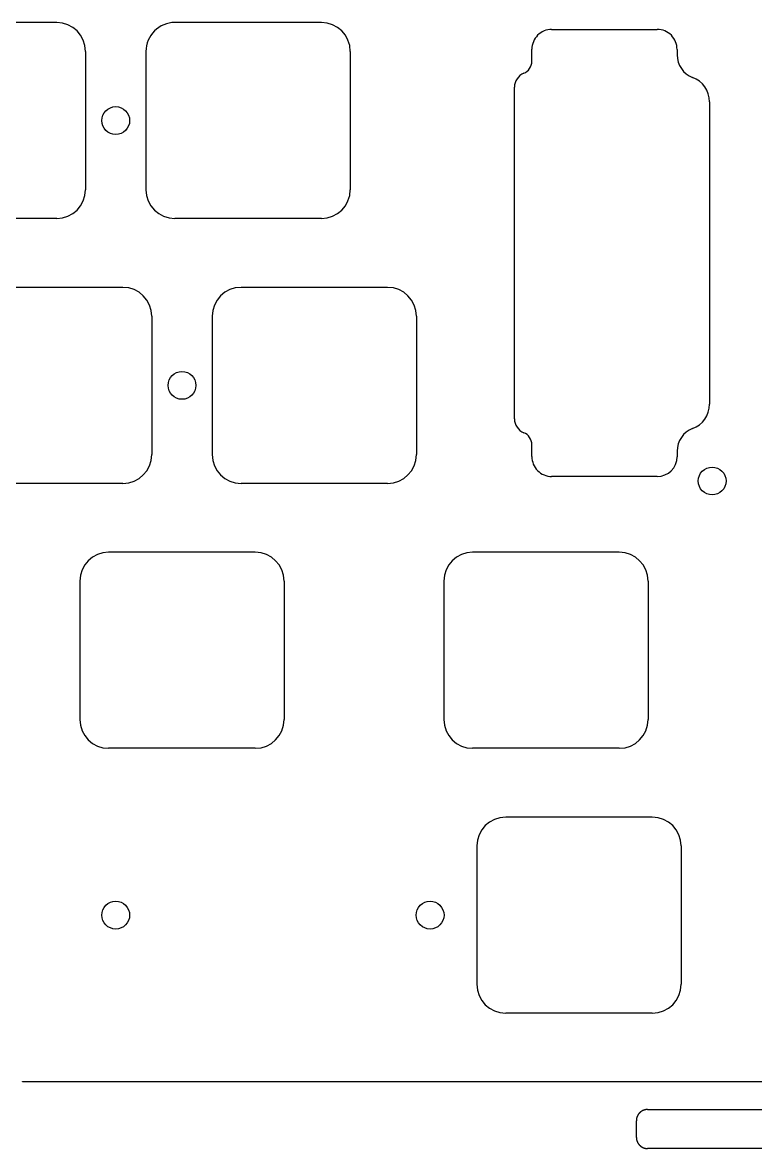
# Model space of a CAD drawing. Header units: millimetres. Extents: x -11 to 340, y -118 to 18.
# Drawn here: x 221.9 to 274.6, y -116.8 to -35.8 of the extents above; entities that cross this region are included whole.
import ezdxf

# ---------------------------------------------------------------- set-up
doc = ezdxf.new("R2010")
doc.units = ezdxf.units.MM
doc.header["$MEASUREMENT"] = 0
doc.layers.add('BLACK', color=7, linetype='CONTINUOUS')

msp = doc.modelspace()

# ---------------------------------------------------------------- linework, layer by layer
at = {"layer": 'BLACK', "linetype": 'Continuous'}
for p, q in [((224.35, -35.8125), (213.800001, -35.8125)), ((232.850001, -35.812502), (232.850001, -35.8125)), ((243.4, -35.8125), (232.850001, -35.8125)), ((259.96831, -36.312135), (267.56915, -36.312135)), ((226.425001, -37.8875), (226.425001, -47.8375)), ((230.775001, -37.8875), (230.775001, -47.8375)), ((245.475001, -37.8875), (245.475001, -47.8375)), ((258.54331, -38.602725), (258.54331, -37.737125)), ((268.99419, -37.749042), (268.99419, -38.141175)), ((257.29115, -64.315125), (257.29115, -40.459925)), ((271.33066, -41.512075), (271.33066, -63.262925)), ((224.350001, -49.9125), (213.8, -49.9125)), ((224.350001, -49.912501), (224.350001, -49.9125)), ((243.400001, -49.9125), (232.85, -49.9125)), ((243.400001, -49.912501), (243.400001, -49.9125)), ((229.1125, -54.8625), (218.562501, -54.8625)), ((248.1625, -54.8625), (237.612499, -54.8625)), ((231.187501, -56.9375), (231.187501, -66.8875)), ((235.5375, -56.9375), (235.5375, -66.887501)), ((250.2375, -56.9375), (250.2375, -66.8875)), ((257.291161, -64.315125), (257.29115, -64.315125)), ((258.543298, -66.172425), (258.54331, -66.172425)), ((258.54331, -67.025988), (258.54331, -66.172425)), ((268.99419, -66.633925), (268.99419, -67.038025)), ((267.56919, -68.463015), (259.96845, -68.463015)), ((229.112501, -68.9625), (218.5625, -68.9625)), ((229.112501, -68.962501), (229.112501, -68.9625)), ((248.1625, -68.9625), (237.6125, -68.9625)), ((238.6375, -73.9125), (228.087499, -73.9125)), ((264.83125, -73.9125), (254.281249, -73.9125)), ((226.0125, -75.9875), (226.0125, -85.937501)), ((240.7125, -75.9875), (240.7125, -85.9375)), ((252.20625, -75.9875), (252.20625, -85.937501)), ((266.90625, -75.9875), (266.90625, -85.9375)), ((238.6375, -88.0125), (228.0875, -88.0125)), ((264.83125, -88.0125), (254.28125, -88.0125)), ((267.2125, -92.9625), (256.662499, -92.9625)), ((254.5875, -95.0375), (254.5875, -104.987501)), ((269.2875, -95.0375), (269.2875, -104.9875)), ((267.2125, -107.0625), (256.6625, -107.0625)), ((221.893425, -111.9925), (221.883381, -111.979674)), ((286.3125, -111.9925), (221.893425, -111.9925)), ((266.347508, -114.182811), (266.341398, -114.188008)), ((266.353668, -114.177676), (266.347508, -114.182811)), ((266.359878, -114.172603), (266.353668, -114.177676)), ((266.366138, -114.167593), (266.359878, -114.172603)), ((266.372446, -114.162647), (266.366138, -114.167593)), ((266.378803, -114.157765), (266.372446, -114.162647)), ((266.385206, -114.152947), (266.378803, -114.157765)), ((266.391657, -114.148194), (266.385206, -114.152947)), ((266.398153, -114.143507), (266.391657, -114.148194)), ((266.404694, -114.138885), (266.398153, -114.143507)), ((266.41128, -114.134331), (266.404694, -114.138885)), ((266.417909, -114.129843), (266.41128, -114.134331)), ((266.424582, -114.125422), (266.417909, -114.129843)), ((266.431297, -114.12107), (266.424582, -114.125422)), ((266.438054, -114.116785), (266.431297, -114.12107)), ((266.444851, -114.11257), (266.438054, -114.116785)), ((266.451689, -114.108423), (266.444851, -114.11257)), ((266.458566, -114.104346), (266.451689, -114.108423)), ((266.465482, -114.100339), (266.458566, -114.104346)), ((266.472436, -114.096402), (266.465482, -114.100339)), ((266.479427, -114.092536), (266.472436, -114.096402)), ((266.486455, -114.088741), (266.479427, -114.092536)), ((266.493519, -114.085017), (266.486455, -114.088741)), ((266.500618, -114.081366), (266.493519, -114.085017)), ((266.507752, -114.077786), (266.500618, -114.081366)), ((266.51492, -114.074278), (266.507752, -114.077786)), ((266.522121, -114.070844), (266.51492, -114.074278)), ((266.529354, -114.067482), (266.522121, -114.070844)), ((266.53662, -114.064194), (266.529354, -114.067482)), ((266.543916, -114.060979), (266.53662, -114.064194)), ((266.551243, -114.057838), (266.543916, -114.060979)), ((266.5586, -114.054772), (266.551243, -114.057838)), ((266.565986, -114.051779), (266.5586, -114.054772)), ((266.573401, -114.048862), (266.565986, -114.051779)), ((266.580844, -114.046019), (266.573401, -114.048862)), ((266.588314, -114.043251), (266.580844, -114.046019)), ((266.59581, -114.040559), (266.588314, -114.043251)), ((266.603333, -114.037942), (266.59581, -114.040559)), ((266.61088, -114.035401), (266.603333, -114.037942)), ((266.618453, -114.032936), (266.61088, -114.035401)), ((266.62605, -114.030547), (266.618453, -114.032936)), ((266.63367, -114.028235), (266.62605, -114.030547)), ((266.641314, -114.025999), (266.63367, -114.028235)), ((266.64898, -114.02384), (266.641314, -114.025999)), ((266.656667, -114.021757), (266.64898, -114.02384)), ((266.664376, -114.019752), (266.656667, -114.021757)), ((266.672106, -114.017824), (266.664376, -114.019752)), ((266.679856, -114.015973), (266.672106, -114.017824)), ((266.687625, -114.0142), (266.679856, -114.015973)), ((266.695414, -114.012504), (266.687625, -114.0142)), ((266.70322, -114.010886), (266.695414, -114.012504)), ((266.711045, -114.009346), (266.70322, -114.010886)), ((266.718888, -114.007884), (266.711045, -114.009346)), ((266.726747, -114.0065), (266.718888, -114.007884)), ((266.734623, -114.005194), (266.726747, -114.0065)), ((266.742515, -114.003967), (266.734623, -114.005194)), ((266.750422, -114.002818), (266.742515, -114.003967)), ((266.758345, -114.001748), (266.750422, -114.002818)), ((266.766282, -114.000756), (266.758345, -114.001748)), ((266.774233, -113.999843), (266.766282, -114.000756)), ((266.782197, -113.999009), (266.774233, -113.999843)), ((266.790175, -113.998254), (266.782197, -113.999009)), ((266.798166, -113.997578), (266.790175, -113.998254)), ((266.806169, -113.996982), (266.798166, -113.997578)), ((266.814184, -113.996464), (266.806169, -113.996982)), ((266.82221, -113.996026), (266.814184, -113.996464)), ((266.830248, -113.995667), (266.82221, -113.996026)), ((266.838296, -113.995388), (266.830248, -113.995667)), ((266.846354, -113.995189), (266.838296, -113.995388)), ((266.854422, -113.995069), (266.846354, -113.995189)), ((266.8625, -113.995029), (266.854422, -113.995069)), ((266.8625, -113.995029), (279.5625, -113.995029)), ((266.062514, -114.790256), (266.0625, -114.794301)), ((266.0625, -114.794301), (266.0625, -114.795029)), ((266.0625, -115.995029), (266.0625, -114.795029)), ((266.062548, -114.786215), (266.062514, -114.790256)), ((266.062601, -114.782174), (266.062548, -114.786215)), ((266.062675, -114.778138), (266.062601, -114.782174)), ((266.062768, -114.774102), (266.062675, -114.778138)), ((266.062882, -114.770071), (266.062768, -114.774102)), ((266.063015, -114.76604), (266.062882, -114.770071)), ((266.063169, -114.762014), (266.063015, -114.76604)), ((266.063342, -114.757988), (266.063169, -114.762014)), ((266.063536, -114.753968), (266.063342, -114.757988)), ((266.063749, -114.749948), (266.063536, -114.753968)), ((266.063982, -114.745933), (266.063749, -114.749948)), ((266.064235, -114.741918), (266.063982, -114.745933)), ((266.064508, -114.737909), (266.064235, -114.741918)), ((266.064801, -114.733901), (266.064508, -114.737909)), ((266.065113, -114.729898), (266.064801, -114.733901)), ((266.065446, -114.725895), (266.065113, -114.729898)), ((266.065798, -114.721899), (266.065446, -114.725895)), ((266.06617, -114.717903), (266.065798, -114.721899)), ((266.066562, -114.713912), (266.06617, -114.717903)), ((266.066974, -114.709923), (266.066562, -114.713912)), ((266.067405, -114.705939), (266.066974, -114.709923)), ((266.067856, -114.701957), (266.067405, -114.705939)), ((266.068327, -114.69798), (266.067856, -114.701957)), ((266.068818, -114.694004), (266.068327, -114.69798)), ((266.069328, -114.690035), (266.068818, -114.694004)), ((266.069858, -114.686066), (266.069328, -114.690035)), ((266.070408, -114.682104), (266.069858, -114.686066)), ((266.070978, -114.678143), (266.070408, -114.682104)), ((266.071567, -114.674189), (266.070978, -114.678143)), ((266.072176, -114.670235), (266.071567, -114.674189)), ((266.072804, -114.666289), (266.072176, -114.670235)), ((266.073453, -114.662344), (266.072804, -114.666289)), ((266.07412, -114.658405), (266.073453, -114.662344)), ((266.074808, -114.654468), (266.07412, -114.658405)), ((266.075515, -114.650538), (266.074808, -114.654468)), ((266.076242, -114.646609), (266.075515, -114.650538)), ((266.076987, -114.642688), (266.076242, -114.646609)), ((266.077753, -114.638768), (266.076987, -114.642688)), ((266.078538, -114.634855), (266.077753, -114.638768)), ((266.079343, -114.630945), (266.078538, -114.634855)), ((266.080167, -114.627041), (266.079343, -114.630945)), ((266.081011, -114.623139), (266.080167, -114.627041)), ((266.081874, -114.619245), (266.081011, -114.623139)), ((266.082757, -114.615353), (266.081874, -114.619245)), ((266.083659, -114.611469), (266.082757, -114.615353)), ((266.08458, -114.607587), (266.083659, -114.611469)), ((266.085521, -114.603712), (266.08458, -114.607587)), ((266.086481, -114.59984), (266.085521, -114.603712)), ((266.087461, -114.595976), (266.086481, -114.59984)), ((266.08846, -114.592114), (266.087461, -114.595976)), ((266.089478, -114.58826), (266.08846, -114.592114)), ((266.090515, -114.584409), (266.089478, -114.58826)), ((266.091572, -114.580566), (266.090515, -114.584409)), ((266.092648, -114.576726), (266.091572, -114.580566)), ((266.093743, -114.572894), (266.092648, -114.576726)), ((266.094858, -114.569065), (266.093743, -114.572894)), ((266.095991, -114.565244), (266.094858, -114.569065)), ((266.097144, -114.561427), (266.095991, -114.565244)), ((266.098316, -114.557618), (266.097144, -114.561427)), ((266.099507, -114.553813), (266.098316, -114.557618)), ((266.100717, -114.550016), (266.099507, -114.553813)), ((266.101947, -114.546222), (266.100717, -114.550016)), ((266.103195, -114.542438), (266.101947, -114.546222)), ((266.104462, -114.538657), (266.103195, -114.542438)), ((266.105748, -114.534884), (266.104462, -114.538657)), ((266.107054, -114.531116), (266.105748, -114.534884)), ((266.108378, -114.527357), (266.107054, -114.531116)), ((266.109721, -114.523602), (266.108378, -114.527357)), ((266.111083, -114.519856), (266.109721, -114.523602)), ((266.112464, -114.516114), (266.111083, -114.519856)), ((266.113864, -114.512381), (266.112464, -114.516114)), ((266.115282, -114.508654), (266.113864, -114.512381)), ((266.116719, -114.504935), (266.115282, -114.508654)), ((266.118176, -114.501221), (266.116719, -114.504935)), ((266.11965, -114.497516), (266.118176, -114.501221)), ((266.121144, -114.493817), (266.11965, -114.497516)), ((266.122656, -114.490126), (266.121144, -114.493817)), ((266.124187, -114.486441), (266.122656, -114.490126)), ((266.125736, -114.482766), (266.124187, -114.486441)), ((266.127304, -114.479096), (266.125736, -114.482766)), ((266.12889, -114.475436), (266.127304, -114.479096)), ((266.130495, -114.471781), (266.12889, -114.475436)), ((266.132118, -114.468136), (266.130495, -114.471781)), ((266.13376, -114.464497), (266.132118, -114.468136)), ((266.13542, -114.460868), (266.13376, -114.464497)), ((266.137098, -114.457245), (266.13542, -114.460868)), ((266.138795, -114.453632), (266.137098, -114.457245)), ((266.14051, -114.450026), (266.138795, -114.453632)), ((266.142243, -114.44643), (266.14051, -114.450026)), ((266.143995, -114.44284), (266.142243, -114.44643)), ((266.145764, -114.43926), (266.143995, -114.44284)), ((266.147552, -114.435687), (266.145764, -114.43926)), ((266.149357, -114.432125), (266.147552, -114.435687)), ((266.151181, -114.428569), (266.149357, -114.432125)), ((266.153022, -114.425024), (266.151181, -114.428569)), ((266.154882, -114.421487), (266.153022, -114.425024)), ((266.15676, -114.41796), (266.154882, -114.421487)), ((266.158655, -114.41444), (266.15676, -114.41796)), ((266.160568, -114.410931), (266.158655, -114.41444)), ((266.162499, -114.40743), (266.160568, -114.410931)), ((266.164448, -114.40394), (266.162499, -114.40743)), ((266.166414, -114.400457), (266.164448, -114.40394)), ((266.168398, -114.396986), (266.166414, -114.400457)), ((266.1704, -114.393523), (266.168398, -114.396986)), ((266.172418, -114.390071), (266.1704, -114.393523)), ((266.174455, -114.386627), (266.172418, -114.390071)), ((266.176509, -114.383194), (266.174455, -114.386627)), ((266.17858, -114.379771), (266.176509, -114.383194)), ((266.180668, -114.376358), (266.17858, -114.379771)), ((266.182775, -114.372954), (266.180668, -114.376358)), ((266.184897, -114.369562), (266.182775, -114.372954)), ((266.187038, -114.366179), (266.184897, -114.369562)), ((266.189195, -114.362807), (266.187038, -114.366179)), ((266.191369, -114.359445), (266.189195, -114.362807)), ((266.19356, -114.356095), (266.191369, -114.359445)), ((266.195769, -114.352754), (266.19356, -114.356095)), ((266.197994, -114.349425), (266.195769, -114.352754)), ((266.200236, -114.346105), (266.197994, -114.349425)), ((266.202495, -114.342798), (266.200236, -114.346105)), ((266.20477, -114.339501), (266.202495, -114.342798)), ((266.207062, -114.336215), (266.20477, -114.339501)), ((266.209371, -114.33294), (266.207062, -114.336215)), ((266.211696, -114.329678), (266.209371, -114.33294)), ((266.214038, -114.326425), (266.211696, -114.329678)), ((266.216396, -114.323185), (266.214038, -114.326425)), ((266.21877, -114.319956), (266.216396, -114.323185)), ((266.221161, -114.316739), (266.21877, -114.319956)), ((266.223568, -114.313534), (266.221161, -114.316739)), ((266.225991, -114.31034), (266.223568, -114.313534)), ((266.22843, -114.307158), (266.225991, -114.31034)), ((266.230885, -114.303989), (266.22843, -114.307158)), ((266.233356, -114.300831), (266.230885, -114.303989)), ((266.235843, -114.297686), (266.233356, -114.300831)), ((266.238346, -114.294552), (266.235843, -114.297686)), ((266.240864, -114.291432), (266.238346, -114.294552)), ((266.243399, -114.288323), (266.240864, -114.291432)), ((266.245948, -114.285227), (266.243399, -114.288323)), ((266.248514, -114.282144), (266.245948, -114.285227)), ((266.251094, -114.279073), (266.248514, -114.282144)), ((266.253691, -114.276015), (266.251094, -114.279073)), ((266.256302, -114.27297), (266.253691, -114.276015)), ((266.258929, -114.269938), (266.256302, -114.27297)), ((266.261571, -114.266919), (266.258929, -114.269938)), ((266.264228, -114.263913), (266.261571, -114.266919)), ((266.2669, -114.26092), (266.264228, -114.263913)), ((266.269587, -114.257941), (266.2669, -114.26092)), ((266.272289, -114.254975), (266.269587, -114.257941)), ((266.275006, -114.252022), (266.272289, -114.254975)), ((266.277738, -114.249083), (266.275006, -114.252022)), ((266.280484, -114.246158), (266.277738, -114.249083)), ((266.283244, -114.243246), (266.280484, -114.246158)), ((266.28602, -114.240348), (266.283244, -114.243246)), ((266.288809, -114.237464), (266.28602, -114.240348)), ((266.291613, -114.234593), (266.288809, -114.237464)), ((266.294432, -114.231737), (266.291613, -114.234593)), ((266.300111, -114.226067), (266.294432, -114.231737)), ((266.305846, -114.220454), (266.300111, -114.226067)), ((266.311636, -114.214899), (266.305846, -114.220454)), ((266.317482, -114.209401), (266.311636, -114.214899)), ((266.323381, -114.203963), (266.317482, -114.209401)), ((266.329334, -114.198584), (266.323381, -114.203963)), ((266.33534, -114.193266), (266.329334, -114.198584)), ((266.341398, -114.188008), (266.33534, -114.193266)), ((266.0625, -115.995029), (266.06254, -116.003107)), ((266.06254, -116.003107), (266.06266, -116.011175)), ((266.06266, -116.011175), (266.062859, -116.019233)), ((266.062859, -116.019233), (266.063138, -116.027282)), ((266.063138, -116.027282), (266.063497, -116.035319)), ((266.063497, -116.035319), (266.063935, -116.043345)), ((266.063935, -116.043345), (266.064453, -116.05136)), ((266.064453, -116.05136), (266.065049, -116.059363)), ((266.065049, -116.059363), (266.065725, -116.067354)), ((266.065725, -116.067354), (266.06648, -116.075332)), ((266.06648, -116.075332), (266.067314, -116.083296)), ((266.067314, -116.083296), (266.068227, -116.091247)), ((266.068227, -116.091247), (266.069219, -116.099184)), ((266.069219, -116.099184), (266.070289, -116.107107)), ((266.070289, -116.107107), (266.071438, -116.115014)), ((266.071438, -116.115014), (266.072665, -116.122906)), ((266.072665, -116.122906), (266.073971, -116.130782)), ((266.073971, -116.130782), (266.075355, -116.138641)), ((266.075355, -116.138641), (266.076817, -116.146484)), ((266.076817, -116.146484), (266.078357, -116.154309)), ((266.078357, -116.154309), (266.079975, -116.162116)), ((266.079975, -116.162116), (266.081671, -116.169904)), ((266.081671, -116.169904), (266.083444, -116.177674)), ((266.083444, -116.177674), (266.085295, -116.185423)), ((266.085295, -116.185423), (266.087223, -116.193153)), ((266.087223, -116.193153), (266.089228, -116.200862)), ((266.089228, -116.200862), (266.091311, -116.20855)), ((266.091311, -116.20855), (266.09347, -116.216215)), ((266.09347, -116.216215), (266.095706, -116.223859)), ((266.095706, -116.223859), (266.098018, -116.231479)), ((266.098018, -116.231479), (266.100407, -116.239076)), ((266.100407, -116.239076), (266.102872, -116.246649)), ((266.102872, -116.246649), (266.105413, -116.254197)), ((266.105413, -116.254197), (266.10803, -116.261719)), ((266.10803, -116.261719), (266.110722, -116.269216)), ((266.110722, -116.269216), (266.11349, -116.276686)), ((266.11349, -116.276686), (266.116333, -116.284128)), ((266.116333, -116.284128), (266.11925, -116.291543)), ((266.11925, -116.291543), (266.122243, -116.298929)), ((266.122243, -116.298929), (266.125309, -116.306286)), ((266.125309, -116.306286), (266.12845, -116.313613)), ((266.12845, -116.313613), (266.131665, -116.32091)), ((266.131665, -116.32091), (266.134953, -116.328175)), ((266.134953, -116.328175), (266.138315, -116.335408)), ((266.138315, -116.335408), (266.141749, -116.342609)), ((266.141749, -116.342609), (266.145257, -116.349777)), ((266.145257, -116.349777), (266.148837, -116.356911)), ((266.148837, -116.356911), (266.152488, -116.36401)), ((266.152488, -116.36401), (266.156212, -116.371074)), ((266.156212, -116.371074), (266.160007, -116.378102)), ((266.160007, -116.378102), (266.163873, -116.385094)), ((266.163873, -116.385094), (266.16781, -116.392048)), ((266.16781, -116.392048), (266.171817, -116.398964)), ((266.171817, -116.398964), (266.175894, -116.405841)), ((266.175894, -116.405841), (266.18004, -116.412678)), ((266.18004, -116.412678), (266.184256, -116.419476)), ((266.184256, -116.419476), (266.18854, -116.426232)), ((266.18854, -116.426232), (266.192893, -116.432947)), ((266.192893, -116.432947), (266.197314, -116.43962)), ((266.197314, -116.43962), (266.201801, -116.446249)), ((266.201801, -116.446249), (266.206356, -116.452835)), ((266.206356, -116.452835), (266.210978, -116.459376)), ((266.210978, -116.459376), (266.215665, -116.465873)), ((266.215665, -116.465873), (266.220418, -116.472323)), ((266.220418, -116.472323), (266.225236, -116.478726)), ((266.225236, -116.478726), (266.230118, -116.485083)), ((266.230118, -116.485083), (266.235064, -116.491391)), ((266.235064, -116.491391), (266.240074, -116.497651)), ((266.240074, -116.497651), (266.245147, -116.503861)), ((266.245147, -116.503861), (266.250282, -116.510021)), ((266.250282, -116.510021), (266.255478, -116.516131)), ((266.255478, -116.516131), (266.260736, -116.522189)), ((266.260736, -116.522189), (266.266055, -116.528195)), ((266.266055, -116.528195), (266.271434, -116.534148)), ((266.271434, -116.534148), (266.276872, -116.540047)), ((266.276872, -116.540047), (266.282369, -116.545893)), ((266.282369, -116.545893), (266.287925, -116.551683)), ((266.287925, -116.551683), (266.293538, -116.557418)), ((266.293538, -116.557418), (266.299208, -116.563097)), ((266.299208, -116.563097), (266.302064, -116.565916)), ((266.302064, -116.565916), (266.304934, -116.56872)), ((266.304934, -116.56872), (266.307818, -116.571509)), ((266.307818, -116.571509), (266.310717, -116.574285)), ((266.310717, -116.574285), (266.313628, -116.577045)), ((266.313628, -116.577045), (266.316554, -116.579792)), ((266.316554, -116.579792), (266.319493, -116.582523)), ((266.319493, -116.582523), (266.322446, -116.58524)), ((266.322446, -116.58524), (266.325412, -116.587942)), ((266.325412, -116.587942), (266.328391, -116.590629)), ((266.328391, -116.590629), (266.331384, -116.593301)), ((266.331384, -116.593301), (266.33439, -116.595958)), ((266.33439, -116.595958), (266.337409, -116.5986)), ((266.337409, -116.5986), (266.340441, -116.601227)), ((266.340441, -116.601227), (266.343486, -116.603838)), ((266.343486, -116.603838), (266.346544, -116.606435)), ((266.346544, -116.606435), (266.349614, -116.609015)), ((266.349614, -116.609015), (266.352698, -116.611581)), ((266.352698, -116.611581), (266.355794, -116.61413)), ((266.355794, -116.61413), (266.358902, -116.616665)), ((266.358902, -116.616665), (266.362023, -116.619183)), ((266.362023, -116.619183), (266.365156, -116.621686)), ((266.365156, -116.621686), (266.368302, -116.624173)), ((266.368302, -116.624173), (266.371459, -116.626644)), ((266.371459, -116.626644), (266.374629, -116.629099)), ((266.374629, -116.629099), (266.377811, -116.631538)), ((266.377811, -116.631538), (266.381004, -116.633961)), ((266.381004, -116.633961), (266.38421, -116.636368)), ((266.38421, -116.636368), (266.387427, -116.638759)), ((266.387427, -116.638759), (266.390656, -116.641133)), ((266.390656, -116.641133), (266.393896, -116.643491)), ((266.393896, -116.643491), (266.397148, -116.645833)), ((266.397148, -116.645833), (266.400411, -116.648158)), ((266.400411, -116.648158), (266.403686, -116.650467)), ((266.403686, -116.650467), (266.406971, -116.652759)), ((266.406971, -116.652759), (266.410269, -116.655035)), ((266.410269, -116.655035), (266.413576, -116.657293)), ((266.413576, -116.657293), (266.416895, -116.659535)), ((266.416895, -116.659535), (266.420224, -116.66176)), ((266.420224, -116.66176), (266.423565, -116.663969)), ((266.423565, -116.663969), (266.426916, -116.66616)), ((266.426916, -116.66616), (266.430278, -116.668334)), ((266.430278, -116.668334), (266.43365, -116.670491)), ((266.43365, -116.670491), (266.437033, -116.672632)), ((266.437033, -116.672632), (266.440425, -116.674754)), ((266.440425, -116.674754), (266.443829, -116.676861)), ((266.443829, -116.676861), (266.447241, -116.678949)), ((266.447241, -116.678949), (266.450665, -116.68102)), ((266.450665, -116.68102), (266.454098, -116.683074)), ((266.454098, -116.683074), (266.457541, -116.685111)), ((266.457541, -116.685111), (266.460993, -116.687129)), ((266.460993, -116.687129), (266.464457, -116.689131)), ((266.464457, -116.689131), (266.467928, -116.691115)), ((266.467928, -116.691115), (266.47141, -116.693081)), ((266.47141, -116.693081), (266.474901, -116.69503)), ((266.474901, -116.69503), (266.478402, -116.696961)), ((266.478402, -116.696961), (266.481911, -116.698874)), ((266.481911, -116.698874), (266.48543, -116.700769)), ((266.48543, -116.700769), (266.488957, -116.702647)), ((266.488957, -116.702647), (266.492495, -116.704507)), ((266.492495, -116.704507), (266.49604, -116.706348)), ((266.49604, -116.706348), (266.499595, -116.708172)), ((266.499595, -116.708172), (266.503158, -116.709977)), ((266.503158, -116.709977), (266.506731, -116.711765)), ((266.506731, -116.711765), (266.51031, -116.713534)), ((266.51031, -116.713534), (266.5139, -116.715286)), ((266.5139, -116.715286), (266.517497, -116.717019)), ((266.517497, -116.717019), (266.521103, -116.718734)), ((266.521103, -116.718734), (266.524716, -116.720431)), ((266.524716, -116.720431), (266.528339, -116.722109)), ((266.528339, -116.722109), (266.531968, -116.723769)), ((266.531968, -116.723769), (266.535607, -116.725411)), ((266.535607, -116.725411), (266.539252, -116.727034)), ((266.539252, -116.727034), (266.542906, -116.728639)), ((266.542906, -116.728639), (266.546567, -116.730225)), ((266.546567, -116.730225), (266.550236, -116.731793)), ((266.550236, -116.731793), (266.553912, -116.733342)), ((266.553912, -116.733342), (266.557597, -116.734873)), ((266.557597, -116.734873), (266.561287, -116.736385)), ((266.561287, -116.736385), (266.564987, -116.737879)), ((266.564987, -116.737879), (266.568691, -116.739353)), ((266.568691, -116.739353), (266.572405, -116.74081)), ((266.572405, -116.74081), (266.576124, -116.742247)), ((266.576124, -116.742247), (266.579852, -116.743665)), ((266.579852, -116.743665), (266.583585, -116.745065)), ((266.583585, -116.745065), (266.587326, -116.746446)), ((266.587326, -116.746446), (266.591073, -116.747808)), ((266.591073, -116.747808), (266.594828, -116.749151)), ((266.594828, -116.749151), (266.598587, -116.750475)), ((266.598587, -116.750475), (266.602355, -116.751781)), ((266.602355, -116.751781), (266.606127, -116.753067)), ((266.606127, -116.753067), (266.609908, -116.754334)), ((266.609908, -116.754334), (266.613693, -116.755582)), ((266.613693, -116.755582), (266.617486, -116.756812)), ((266.617486, -116.756812), (266.621283, -116.758022)), ((266.621283, -116.758022), (266.625089, -116.759213)), ((266.625089, -116.759213), (266.628898, -116.760385)), ((266.628898, -116.760385), (266.632715, -116.761538)), ((266.632715, -116.761538), (266.636536, -116.762671)), ((266.636536, -116.762671), (266.640365, -116.763786)), ((266.640365, -116.763786), (266.644197, -116.764881)), ((266.644197, -116.764881), (266.648037, -116.765957)), ((266.648037, -116.765957), (266.65188, -116.767014)), ((266.65188, -116.767014), (266.655731, -116.768051)), ((266.655731, -116.768051), (266.659585, -116.769069)), ((266.659585, -116.769069), (266.663446, -116.770068)), ((266.663446, -116.770068), (266.667311, -116.771048)), ((266.667311, -116.771048), (266.671183, -116.772008)), ((266.671183, -116.772008), (266.675057, -116.772949)), ((266.675057, -116.772949), (266.678939, -116.77387)), ((266.678939, -116.77387), (266.682824, -116.774772)), ((266.682824, -116.774772), (266.686716, -116.775655)), ((266.686716, -116.775655), (266.69061, -116.776518)), ((266.69061, -116.776518), (266.694512, -116.777362)), ((266.694512, -116.777362), (266.698415, -116.778186)), ((266.698415, -116.778186), (266.702326, -116.778991)), ((266.702326, -116.778991), (266.706239, -116.779776)), ((266.706239, -116.779776), (266.710158, -116.780542)), ((266.710158, -116.780542), (266.71408, -116.781287)), ((266.71408, -116.781287), (266.718008, -116.782014)), ((266.718008, -116.782014), (266.721939, -116.782721)), ((266.721939, -116.782721), (266.725876, -116.783409)), ((266.725876, -116.783409), (266.729814, -116.784076)), ((266.729814, -116.784076), (266.733759, -116.784725)), ((266.733759, -116.784725), (266.737706, -116.785353)), ((266.737706, -116.785353), (266.741659, -116.785962)), ((266.741659, -116.785962), (266.745614, -116.786551)), ((266.745614, -116.786551), (266.749575, -116.787121)), ((266.749575, -116.787121), (266.753537, -116.787671)), ((266.753537, -116.787671), (266.757505, -116.788201)), ((266.757505, -116.788201), (266.761475, -116.788711)), ((266.761475, -116.788711), (266.765451, -116.789202)), ((266.765451, -116.789202), (266.769427, -116.789673)), ((266.769427, -116.789673), (266.77341, -116.790124)), ((266.77341, -116.790124), (266.777394, -116.790555)), ((266.777394, -116.790555), (266.781383, -116.790967)), ((266.781383, -116.790967), (266.785373, -116.791359)), ((266.785373, -116.791359), (266.789369, -116.791731)), ((266.789369, -116.791731), (266.793366, -116.792083)), ((266.793366, -116.792083), (266.797369, -116.792416)), ((266.797369, -116.792416), (266.801372, -116.792728)), ((266.801372, -116.792728), (266.80538, -116.793021)), ((266.80538, -116.793021), (266.809389, -116.793294)), ((266.809389, -116.793294), (266.813404, -116.793547)), ((266.813404, -116.793547), (266.817419, -116.79378)), ((266.817419, -116.79378), (266.821439, -116.793993)), ((266.821439, -116.793993), (266.825459, -116.794187)), ((266.825459, -116.794187), (266.829485, -116.79436)), ((266.829485, -116.79436), (266.833511, -116.794514)), ((266.833511, -116.794514), (266.837542, -116.794647)), ((266.837542, -116.794647), (266.841573, -116.794761)), ((266.841573, -116.794761), (266.845609, -116.794854)), ((266.845609, -116.794854), (266.849645, -116.794928)), ((266.849645, -116.794928), (266.853686, -116.794981)), ((266.853686, -116.794981), (266.857727, -116.795015)), ((266.857727, -116.795015), (266.861772, -116.795029)), ((266.861772, -116.795029), (266.8625, -116.795029)), ((279.5625, -116.795029), (266.8625, -116.795029))]:
    msp.add_line(p, q, dxfattribs=at)
at = {"layer": 'BLACK'}
for centre in [(228.6, -42.8625), (233.3625, -61.9125), (271.51875, -68.7875), (228.599999, -100.0125), (251.221874, -100.0125)]:
    msp.add_circle(centre, 1, dxfattribs=at)
for centre, radius, start, end in [((224.35, -37.8875), 2.075, 0, 90), ((232.85, -37.8875), 2.074999, 89.99997239, 180), ((243.4, -37.8875), 2.075, 0, 90), ((259.96825, -37.7371), 1.42494, 89.99758749, 180.00100523), ((267.56911, -37.73726), 1.425125, 359.52631186, 89.99839184), ((257.61485, -38.6027), 0.92846, 292.02452102, 359.99845724), ((270.71913, -38.14117), 1.724936, 180.00016608, 249.45408213), ((258.36614, -40.45996), 1.07499, 112.02370504, 179.99813454), ((269.45558, -41.51216), 1.875082, 0.0025973, 69.45098232), ((224.35, -47.8375), 2.075001, 270.00002761, 0), ((232.85, -47.8375), 2.075, 180, 270), ((243.4, -47.8375), 2.075001, 270.00002761, 0), ((229.1125, -56.9375), 2.075, 0, 90), ((237.612504, -56.937504), 2.075004, 90.00013806, 179.99988955), ((248.1625, -56.9375), 2.075, 0, 90), ((269.455665, -63.263038), 1.874995, 290.54692151, 0.00345303), ((258.366101, -64.315226), 1.07494, 179.99461656, 247.97750247), ((257.614921, -66.172376), 0.928376, 359.99697591, 67.97782841), ((270.719098, -66.633949), 1.724908, 110.54547839, 179.9992028), ((229.1125, -66.8875), 2.075001, 270.00002761, 0), ((237.612502, -66.887498), 2.075002, 180.00008284, 269.99994478), ((248.1625, -66.8875), 2.075, 270, 0), ((259.968342, -67.037933), 1.425082, 179.51974267, 270.00434217), ((267.569189, -67.038014), 1.425001, 270.00004021, 359.99955772), ((228.087504, -75.987504), 2.075004, 90.00013806, 179.99988955), ((238.6375, -75.9875), 2.075, 0, 90), ((254.281254, -75.987504), 2.075004, 90.00013806, 179.99988955), ((264.83125, -75.9875), 2.075, 0, 90), ((228.087502, -85.937498), 2.075002, 180.00008284, 269.99994478), ((238.6375, -85.9375), 2.075, 270, 0), ((254.281252, -85.937498), 2.075002, 180.00008284, 269.99994478), ((264.83125, -85.9375), 2.075, 270, 0), ((256.662504, -95.037504), 2.075004, 90.00013806, 179.99988955), ((267.2125, -95.0375), 2.075, 0, 90), ((256.662502, -104.987498), 2.075002, 180.00008284, 269.99994478), ((267.2125, -104.9875), 2.075, 270, 0)]:
    msp.add_arc(centre, radius, start, end, dxfattribs=at)

doc.saveas('drawing.dxf')
